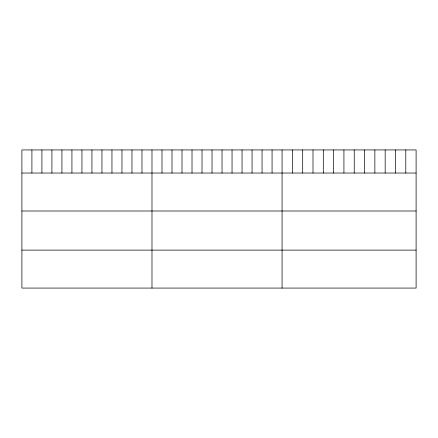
<?xml version="1.0" encoding="UTF-8"?>
<svg xmlns="http://www.w3.org/2000/svg" width="438" height="438" viewBox="0 0 438 438"><rect width="100%" height="100%" fill="white"/><g stroke="black" fill="none" stroke-linecap="round" stroke-linejoin="round"><path stroke-width="0.66" d="M416.1 173.032L416.1 288.073L21.9 288.073L21.9 149.927L416.1 149.927L416.1 173.032L21.9 173.032M21.9 210.996L416.1 210.996M21.9 250.109L416.1 250.109M405.791 149.927L405.791 173.032M395.481 149.927L395.481 173.032M385.172 149.927L385.172 173.032M374.862 149.927L374.862 173.032M364.553 149.927L364.553 173.032M354.243 149.927L354.243 173.032M343.929 149.927L343.929 173.032M333.619 149.927L333.619 173.032M323.31 149.927L323.31 173.032M313 149.927L313 173.032M302.691 149.927L302.691 173.032M292.381 149.927L292.381 173.032M282.072 149.927L282.072 288.073M272.064 149.927L272.064 173.032M262.061 149.927L262.061 173.032M252.053 149.927L252.053 173.032M242.044 149.927L242.044 173.032M232.041 149.927L232.041 173.032M222.033 149.927L222.033 173.032M212.025 149.927L212.025 173.032M202.017 149.927L202.017 173.032M192.014 149.927L192.014 173.032M182.005 149.927L182.005 173.032M171.997 149.927L171.997 173.032M161.994 149.927L161.994 173.032M151.986 149.927L151.986 288.073M141.978 149.927L141.978 173.032M131.975 149.927L131.975 173.032M121.967 149.927L121.967 173.032M111.958 149.927L111.958 173.032M101.955 149.927L101.955 173.032M91.947 149.927L91.947 173.032M81.939 149.927L81.939 173.032M71.931 149.927L71.931 173.032M61.928 149.927L61.928 173.032M51.919 149.927L51.919 173.032M41.911 149.927L41.911 173.032M31.908 149.927L31.908 173.032"/></g></svg>
